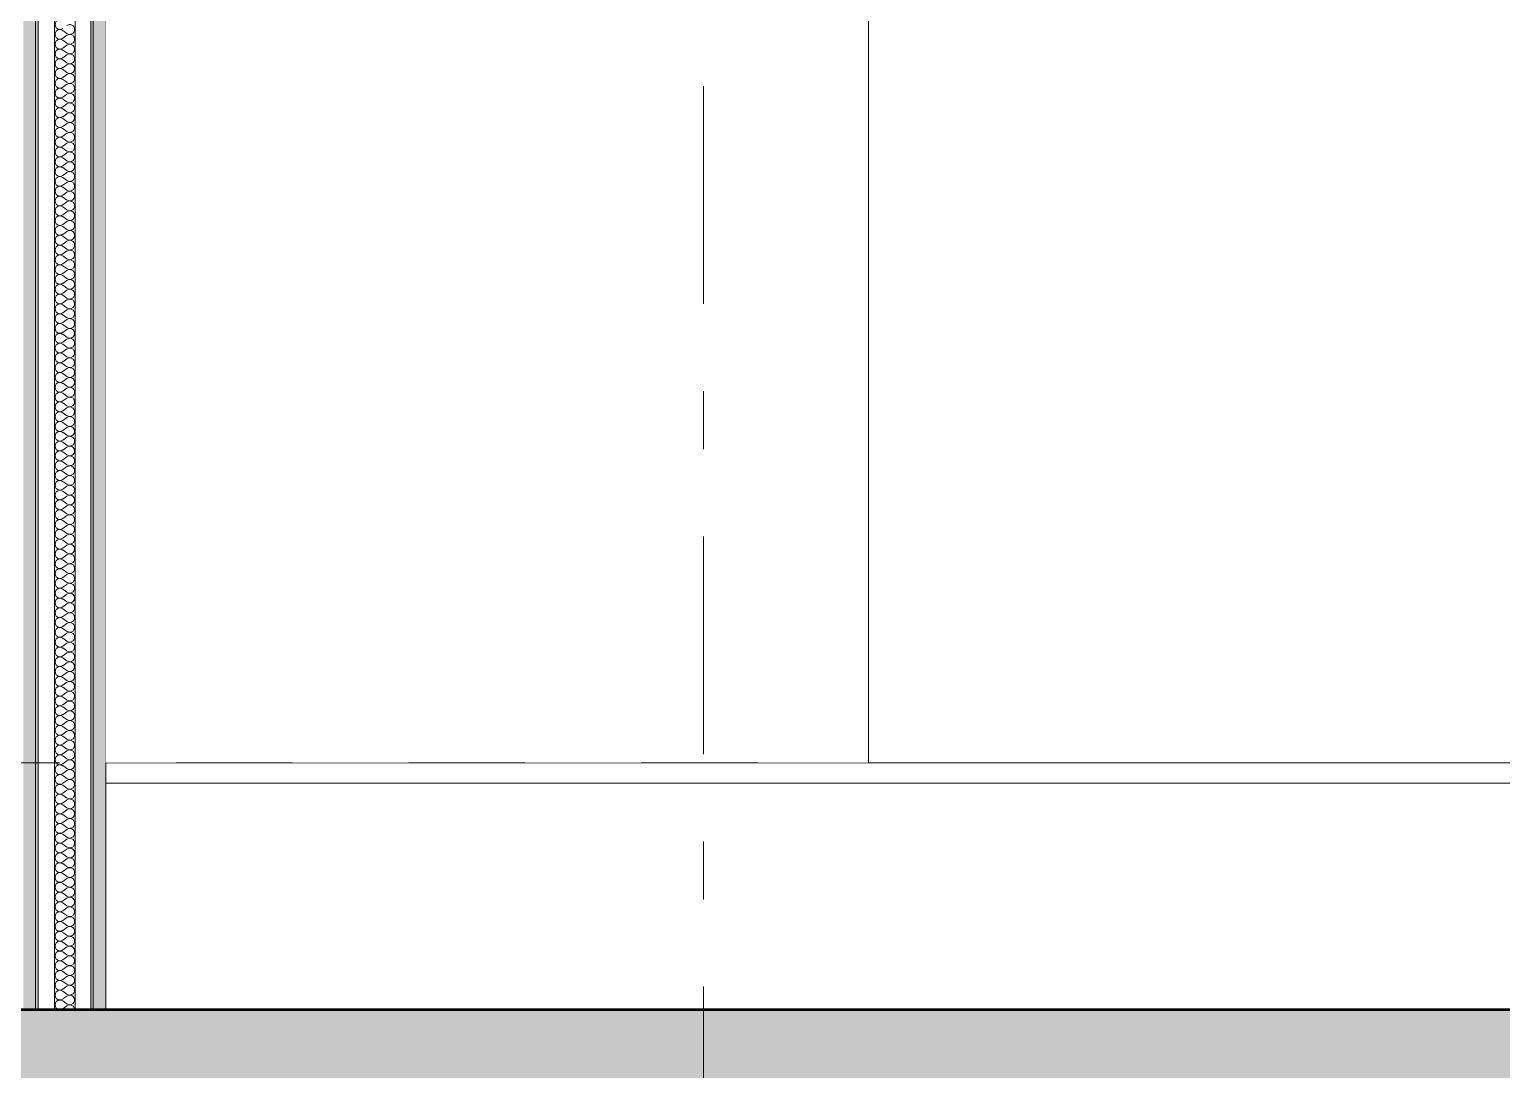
# Model space of a CAD drawing. Header units: millimetres. Extents: x -48147 to 1403542, y -455564 to 18123.
# Drawn here: x 1384228 to 1386015, y -442265 to -441002 of the extents above; entities that cross this region are included whole.
import ezdxf
from ezdxf.enums import TextEntityAlignment as Align

# ---------------------------------------------------------------- set-up
doc = ezdxf.new("R2010")
doc.units = ezdxf.units.MM
doc.header["$MEASUREMENT"] = 0
for name, pattern in [('Dashed', [2822.222233, 1411.111116, -1411.111116]), ('Double Dashed', [546.805537, 264.583325, -105.833328, 70.555556, -105.833328]), ('Wipeout_Contour', [1000, 0, -1000])]:
    doc.linetypes.add(name, pattern=pattern)
for name, color, linetype, lineweight, true_color in [('0_Pen_No__105', 7, 'Continuous', 15, 0xa6a6a6), ('A-230-M_FLOOR.IFC Import_Pen_No__109', 7, 'Continuous', 15, 0xa6a6a6), ('A-230-M_FLOOR.IFC Import_Pen_No__29', 7, 'Continuous', 50, 0x2a2a2a), ('New_A-15-MG_Structural_Grid_Phase_2_Pen_No__222', 7, 'Continuous', 13, 0x65af33), ('New_A-25-M_Wall_Int_Pen_No__107', 7, 'Continuous', 15, 0xa6a6a6)]:
    doc.layers.add(name, color=color, linetype=linetype, lineweight=lineweight, true_color=true_color)
for name, color, linetype in [('A-230-M_FLOOR.IFC Import', 7, 'Continuous'), ('New_A-15-MG_Structural_Grid_Phase_2', 7, 'Continuous'), ('New_A-20-M_Floor_Slab', 7, 'Continuous'), ('New_A-25-M_Wall_Int', 7, 'Continuous')]:
    doc.layers.add(name, color=color, linetype=linetype)
for name, color, linetype, lineweight in [('New_A-20-M_Floor_Slab_Pen_No__4', 7, 'Continuous', 20), ('New_A-25-M_Wall_Int_Pen_No__1', 7, 'Continuous', 13), ('New_A-25-M_Wall_Int_Pen_No__87', 8, 'Continuous', 20)]:
    doc.layers.add(name, color=color, linetype=linetype, lineweight=lineweight)
doc.styles.add('GENERATED_STYLE_2', font='')
doc.styles.get('GENERATED_STYLE_2').set_extended_font_data('Swis721 BT')

# ---------------------------------------------------------------- blocks, each defined once
blk = doc.blocks.new('Section Elem_8_1', base_point=(1418663.2, -449992.5))
at = {"color": 254, "linetype": 'Wipeout_Contour', "lineweight": 0, "ltscale": 5818936.177208953}
blk.add_wipeout([(1387661.3, -441892.5), (1384320.6, -441892.5), (1384320.6, -441917.5), (1387661.3, -441917.5)], dxfattribs=at).dxf.layer = 'New_A-20-M_Floor_Slab'
at = {"layer": 'New_A-20-M_Floor_Slab_Pen_No__4', "linetype": 'Continuous'}
blk.add_line((1387646.3, -441892.5), (1384320.6, -441892.5), dxfattribs=at)
at = {"color": 254, "linetype": 'Wipeout_Contour', "lineweight": 0, "ltscale": 5819118.491145418}
blk.add_wipeout([(1384320.6, -441917.5), (1384320.6, -442192.5), (1387661.3, -442192.5), (1387661.3, -441917.5)], dxfattribs=at).dxf.layer = 'New_A-20-M_Floor_Slab'
at = {"layer": 'New_A-20-M_Floor_Slab_Pen_No__4', "linetype": 'Continuous'}
blk.add_line((1387661.3, -441917.5), (1384320.6, -441917.5), dxfattribs=at)
blk = doc.blocks.new('*X149', base_point=(1418663.2, -449992.5))
at = {"layer": 'New_A-25-M_Wall_Int_Pen_No__107', "linetype": 'Continuous'}
for p, q in [((1384268.7, -441003.2), (1384273.4, -441006.8)), ((1384268.7, -441012.8), (1384273.4, -441009.2)), ((1384268.7, -441015.1), (1384273.4, -441018.7)), ((1384268.7, -441024.7), (1384273.4, -441021.1)), ((1384268.7, -441027.1), (1384273.4, -441030.6)), ((1384268.7, -441036.6), (1384273.4, -441033)), ((1384268.7, -441039), (1384273.4, -441042.5)), ((1384268.7, -441048.5), (1384273.4, -441044.9)), ((1384268.7, -441050.9), (1384273.4, -441054.4)), ((1384268.7, -441060.4), (1384273.4, -441056.8)), ((1384268.7, -441062.8), (1384273.4, -441066.3)), ((1384268.7, -441072.3), (1384273.4, -441068.7)), ((1384268.7, -441074.7), (1384273.4, -441078.2)), ((1384268.7, -441084.2), (1384273.4, -441080.6)), ((1384268.7, -441086.6), (1384273.4, -441090.1)), ((1384268.7, -441096.1), (1384273.4, -441092.5)), ((1384268.7, -441098.5), (1384273.4, -441102.1)), ((1384268.7, -441108), (1384273.4, -441104.4)), ((1384268.7, -441110.4), (1384273.4, -441114)), ((1384268.7, -441119.9), (1384273.4, -441116.3)), ((1384268.7, -441122.3), (1384273.4, -441125.9)), ((1384268.7, -441131.8), (1384273.4, -441128.2)), ((1384268.7, -441134.2), (1384273.4, -441137.8)), ((1384268.7, -441143.7), (1384273.4, -441140.1)), ((1384268.7, -441146.1), (1384273.4, -441149.7)), ((1384268.7, -441155.6), (1384273.4, -441152.1)), ((1384268.7, -441158), (1384273.4, -441161.6)), ((1384268.7, -441167.5), (1384273.4, -441164)), ((1384268.7, -441169.9), (1384273.4, -441173.5)), ((1384268.7, -441179.4), (1384273.4, -441175.9)), ((1384268.7, -441181.8), (1384273.4, -441185.4)), ((1384268.7, -441191.3), (1384273.4, -441187.8)), ((1384268.7, -441193.7), (1384273.4, -441197.3)), ((1384268.7, -441203.2), (1384273.4, -441199.7)), ((1384268.7, -441205.6), (1384273.4, -441209.2)), ((1384268.7, -441215.1), (1384273.4, -441211.6)), ((1384268.7, -441217.5), (1384273.4, -441221.1)), ((1384268.7, -441227.1), (1384273.4, -441223.5)), ((1384268.7, -441229.4), (1384273.4, -441233)), ((1384268.7, -441239), (1384273.4, -441235.4)), ((1384268.7, -441241.3), (1384273.4, -441244.9)), ((1384268.7, -441250.9), (1384273.4, -441247.3)), ((1384268.7, -441253.2), (1384273.4, -441256.8)), ((1384268.7, -441262.8), (1384273.4, -441259.2)), ((1384268.7, -441265.1), (1384273.4, -441268.7)), ((1384268.7, -441274.7), (1384273.4, -441271.1)), ((1384268.7, -441277.1), (1384273.4, -441280.6)), ((1384268.7, -441286.6), (1384273.4, -441283)), ((1384268.7, -441289), (1384273.4, -441292.5)), ((1384268.7, -441298.5), (1384273.4, -441294.9)), ((1384268.7, -441300.9), (1384273.4, -441304.4)), ((1384268.7, -441310.4), (1384273.4, -441306.8)), ((1384268.7, -441312.8), (1384273.4, -441316.3)), ((1384268.7, -441322.3), (1384273.4, -441318.7)), ((1384268.7, -441324.7), (1384273.4, -441328.2)), ((1384268.7, -441334.2), (1384273.4, -441330.6)), ((1384268.7, -441336.6), (1384273.4, -441340.1)), ((1384268.7, -441346.1), (1384273.4, -441342.5)), ((1384268.7, -441348.5), (1384273.4, -441352.1)), ((1384268.7, -441358), (1384273.4, -441354.4)), ((1384268.7, -441360.4), (1384273.4, -441364)), ((1384268.7, -441369.9), (1384273.4, -441366.3)), ((1384268.7, -441372.3), (1384273.4, -441375.9)), ((1384268.7, -441381.8), (1384273.4, -441378.2)), ((1384268.7, -441384.2), (1384273.4, -441387.8)), ((1384268.7, -441393.7), (1384273.4, -441390.1)), ((1384268.7, -441396.1), (1384273.4, -441399.7)), ((1384268.7, -441405.6), (1384273.4, -441402.1)), ((1384268.7, -441408), (1384273.4, -441411.6)), ((1384268.7, -441417.5), (1384273.4, -441414)), ((1384268.7, -441419.9), (1384273.4, -441423.5)), ((1384268.7, -441429.4), (1384273.4, -441425.9)), ((1384268.7, -441431.8), (1384273.4, -441435.4)), ((1384268.7, -441441.3), (1384273.4, -441437.8)), ((1384268.7, -441443.7), (1384273.4, -441447.3)), ((1384268.7, -441453.2), (1384273.4, -441449.7)), ((1384268.7, -441455.6), (1384273.4, -441459.2)), ((1384268.7, -441465.1), (1384273.4, -441461.6)), ((1384268.7, -441467.5), (1384273.4, -441471.1)), ((1384268.7, -441477.1), (1384273.4, -441473.5)), ((1384268.7, -441479.4), (1384273.4, -441483)), ((1384268.7, -441489), (1384273.4, -441485.4)), ((1384268.7, -441491.3), (1384273.4, -441494.9)), ((1384268.7, -441500.9), (1384273.4, -441497.3)), ((1384268.7, -441503.2), (1384273.4, -441506.8)), ((1384268.7, -441512.8), (1384273.4, -441509.2)), ((1384268.7, -441515.1), (1384273.4, -441518.7)), ((1384268.7, -441524.7), (1384273.4, -441521.1)), ((1384268.7, -441527.1), (1384273.4, -441530.6)), ((1384268.7, -441536.6), (1384273.4, -441533)), ((1384268.7, -441539), (1384273.4, -441542.5)), ((1384268.7, -441548.5), (1384273.4, -441544.9)), ((1384268.7, -441550.9), (1384273.4, -441554.4)), ((1384268.7, -441560.4), (1384273.4, -441556.8)), ((1384268.7, -441562.8), (1384273.4, -441566.3)), ((1384268.7, -441572.3), (1384273.4, -441568.7)), ((1384268.7, -441574.7), (1384273.4, -441578.2)), ((1384268.7, -441584.2), (1384273.4, -441580.6)), ((1384268.7, -441586.6), (1384273.4, -441590.1)), ((1384268.7, -441596.1), (1384273.4, -441592.5)), ((1384268.7, -441598.5), (1384273.4, -441602.1)), ((1384268.7, -441608), (1384273.4, -441604.4)), ((1384268.7, -441610.4), (1384273.4, -441614)), ((1384268.7, -441619.9), (1384273.4, -441616.3)), ((1384268.7, -441622.3), (1384273.4, -441625.9)), ((1384268.7, -441631.8), (1384273.4, -441628.2)), ((1384268.7, -441634.2), (1384273.4, -441637.8)), ((1384268.7, -441643.7), (1384273.4, -441640.1)), ((1384268.7, -441646.1), (1384273.4, -441649.7)), ((1384268.7, -441655.6), (1384273.4, -441652.1)), ((1384268.7, -441658), (1384273.4, -441661.6)), ((1384268.7, -441667.5), (1384273.4, -441664)), ((1384268.7, -441669.9), (1384273.4, -441673.5)), ((1384268.7, -441679.4), (1384273.4, -441675.9)), ((1384268.7, -441681.8), (1384273.4, -441685.4)), ((1384268.7, -441691.3), (1384273.4, -441687.8)), ((1384268.7, -441693.7), (1384273.4, -441697.3)), ((1384268.7, -441703.2), (1384273.4, -441699.7)), ((1384268.7, -441705.6), (1384273.4, -441709.2)), ((1384268.7, -441715.1), (1384273.4, -441711.6)), ((1384268.7, -441717.5), (1384273.4, -441721.1)), ((1384268.7, -441727.1), (1384273.4, -441723.5)), ((1384268.7, -441729.4), (1384273.4, -441733)), ((1384268.7, -441739), (1384273.4, -441735.4)), ((1384268.7, -441741.3), (1384273.4, -441744.9)), ((1384268.7, -441750.9), (1384273.4, -441747.3)), ((1384268.7, -441753.2), (1384273.4, -441756.8)), ((1384268.7, -441762.8), (1384273.4, -441759.2)), ((1384268.7, -441765.1), (1384273.4, -441768.7)), ((1384268.7, -441774.7), (1384273.4, -441771.1)), ((1384268.7, -441777.1), (1384273.4, -441780.6)), ((1384268.7, -441786.6), (1384273.4, -441783)), ((1384268.7, -441789), (1384273.4, -441792.5)), ((1384268.7, -441798.5), (1384273.4, -441794.9)), ((1384268.7, -441800.9), (1384273.4, -441804.4)), ((1384268.7, -441810.4), (1384273.4, -441806.8)), ((1384268.7, -441812.8), (1384273.4, -441816.3)), ((1384268.7, -441822.3), (1384273.4, -441818.7)), ((1384268.7, -441824.7), (1384273.4, -441828.2)), ((1384268.7, -441834.2), (1384273.4, -441830.6)), ((1384268.7, -441836.6), (1384273.4, -441840.1)), ((1384268.7, -441846.1), (1384273.4, -441842.5)), ((1384268.7, -441848.5), (1384273.4, -441852.1)), ((1384268.7, -441858), (1384273.4, -441854.4)), ((1384268.7, -441860.4), (1384273.4, -441864)), ((1384268.7, -441869.9), (1384273.4, -441866.3)), ((1384268.7, -441872.3), (1384273.4, -441875.9)), ((1384268.7, -441881.8), (1384273.4, -441878.2)), ((1384268.7, -441884.2), (1384273.4, -441887.8)), ((1384268.7, -441893.7), (1384273.4, -441890.1)), ((1384268.7, -441896.1), (1384273.4, -441899.7)), ((1384268.7, -441905.6), (1384273.4, -441902.1)), ((1384268.7, -441908), (1384273.4, -441911.6)), ((1384268.7, -441917.5), (1384273.4, -441914)), ((1384268.7, -441919.9), (1384273.4, -441923.5)), ((1384268.7, -441929.4), (1384273.4, -441925.9)), ((1384268.7, -441931.8), (1384273.4, -441935.4)), ((1384268.7, -441941.3), (1384273.4, -441937.8)), ((1384268.7, -441943.7), (1384273.4, -441947.3)), ((1384268.7, -441953.2), (1384273.4, -441949.7)), ((1384268.7, -441955.6), (1384273.4, -441959.2)), ((1384268.7, -441965.1), (1384273.4, -441961.6)), ((1384268.7, -441967.5), (1384273.4, -441971.1)), ((1384268.7, -441977.1), (1384273.4, -441973.5)), ((1384268.7, -441979.4), (1384273.4, -441983)), ((1384268.7, -441989), (1384273.4, -441985.4)), ((1384268.7, -441991.3), (1384273.4, -441994.9)), ((1384268.7, -442000.9), (1384273.4, -441997.3)), ((1384268.7, -442003.2), (1384273.4, -442006.8)), ((1384268.7, -442012.8), (1384273.4, -442009.2)), ((1384268.7, -442015.1), (1384273.4, -442018.7)), ((1384268.7, -442024.7), (1384273.4, -442021.1)), ((1384268.7, -442027.1), (1384273.4, -442030.6)), ((1384268.7, -442036.6), (1384273.4, -442033)), ((1384268.7, -442039), (1384273.4, -442042.5)), ((1384268.7, -442048.5), (1384273.4, -442044.9)), ((1384268.7, -442050.9), (1384273.4, -442054.4)), ((1384268.7, -442060.4), (1384273.4, -442056.8)), ((1384268.7, -442062.8), (1384273.4, -442066.3)), ((1384268.7, -442072.3), (1384273.4, -442068.7)), ((1384268.7, -442074.7), (1384273.4, -442078.2)), ((1384268.7, -442084.2), (1384273.4, -442080.6)), ((1384268.7, -442086.6), (1384273.4, -442090.1)), ((1384268.7, -442096.1), (1384273.4, -442092.5)), ((1384268.7, -442098.5), (1384273.4, -442102.1)), ((1384268.7, -442108), (1384273.4, -442104.4)), ((1384268.7, -442110.4), (1384273.4, -442114)), ((1384268.7, -442119.9), (1384273.4, -442116.3)), ((1384268.7, -442122.3), (1384273.4, -442125.9)), ((1384268.7, -442131.8), (1384273.4, -442128.2)), ((1384268.7, -442134.2), (1384273.4, -442137.8)), ((1384268.7, -442143.7), (1384273.4, -442140.1)), ((1384268.7, -442146.1), (1384273.4, -442149.7)), ((1384268.7, -442155.6), (1384273.4, -442152.1)), ((1384268.7, -442158), (1384273.4, -442161.6)), ((1384268.7, -442167.5), (1384273.4, -442164)), ((1384268.7, -442169.9), (1384273.4, -442173.5)), ((1384268.7, -442179.4), (1384273.4, -442175.9)), ((1384268.7, -442181.8), (1384273.4, -442185.4)), ((1384268.7, -442191.3), (1384273.4, -442187.8))]:
    blk.add_line(p, q, dxfattribs=at)
for centre, start, end in [((1384265.1, -440996.1), 53.1301, 306.8699), ((1384265.1, -441008), 53.1301, 306.8699), ((1384277, -441002.1), 0, 126.8699), ((1384277, -441002.1), 233.1301, 0), ((1384265.1, -441019.9), 53.1301, 306.8699), ((1384277, -441014), 0, 126.8699), ((1384277, -441014), 233.1301, 0), ((1384277, -441025.9), 0, 126.8699), ((1384265.1, -441031.8), 53.1301, 306.8699), ((1384265.1, -441043.7), 53.1301, 306.8699), ((1384277, -441025.9), 233.1301, 0), ((1384277, -441037.8), 0, 126.8699), ((1384277, -441037.8), 233.1301, 0), ((1384265.1, -441055.6), 53.1301, 306.8699), ((1384277, -441049.7), 0, 126.8699), ((1384277, -441049.7), 233.1301, 0), ((1384277, -441061.6), 0, 126.8699), ((1384265.1, -441067.5), 53.1301, 306.8699), ((1384265.1, -441079.4), 53.1301, 306.8699), ((1384277, -441061.6), 233.1301, 0), ((1384277, -441073.5), 0, 126.8699), ((1384277, -441073.5), 233.1301, 0), ((1384265.1, -441091.3), 53.1301, 306.8699), ((1384277, -441085.4), 0, 126.8699), ((1384277, -441085.4), 233.1301, 0), ((1384277, -441097.3), 0, 126.8699), ((1384265.1, -441103.2), 53.1301, 306.8699), ((1384265.1, -441115.1), 53.1301, 306.8699), ((1384277, -441097.3), 233.1301, 0), ((1384277, -441109.2), 0, 126.8699), ((1384277, -441109.2), 233.1301, 0), ((1384265.1, -441127.1), 53.1301, 306.8699), ((1384277, -441121.1), 0, 126.8699), ((1384277, -441121.1), 233.1301, 0), ((1384277, -441133), 0, 126.8699), ((1384265.1, -441139), 53.1301, 306.8699), ((1384265.1, -441150.9), 53.1301, 306.8699), ((1384277, -441133), 233.1301, 0), ((1384277, -441144.9), 0, 126.8699), ((1384277, -441144.9), 233.1301, 0), ((1384265.1, -441162.8), 53.1301, 306.8699), ((1384277, -441156.8), 0, 126.8699), ((1384277, -441156.8), 233.1301, 0), ((1384277, -441168.7), 0, 126.8699), ((1384265.1, -441174.7), 53.1301, 306.8699), ((1384265.1, -441186.6), 53.1301, 306.8699), ((1384277, -441168.7), 233.1301, 0), ((1384277, -441180.6), 0, 126.8699), ((1384277, -441180.6), 233.1301, 0), ((1384265.1, -441198.5), 53.1301, 306.8699), ((1384277, -441192.5), 0, 126.8699), ((1384277, -441192.5), 233.1301, 0), ((1384277, -441204.4), 0, 126.8699), ((1384265.1, -441210.4), 53.1301, 306.8699), ((1384265.1, -441222.3), 53.1301, 306.8699), ((1384277, -441204.4), 233.1301, 0), ((1384277, -441216.3), 0, 126.8699), ((1384277, -441216.3), 233.1301, 0), ((1384265.1, -441234.2), 53.1301, 306.8699), ((1384277, -441228.2), 0, 126.8699), ((1384277, -441228.2), 233.1301, 0), ((1384277, -441240.1), 0, 126.8699), ((1384265.1, -441246.1), 53.1301, 306.8699), ((1384265.1, -441258), 53.1301, 306.8699), ((1384277, -441240.1), 233.1301, 0), ((1384277, -441252.1), 0, 126.8699), ((1384277, -441252.1), 233.1301, 0), ((1384265.1, -441269.9), 53.1301, 306.8699), ((1384277, -441264), 0, 126.8699), ((1384277, -441264), 233.1301, 0), ((1384277, -441275.9), 0, 126.8699), ((1384265.1, -441281.8), 53.1301, 306.8699), ((1384265.1, -441293.7), 53.1301, 306.8699), ((1384277, -441275.9), 233.1301, 0), ((1384277, -441287.8), 0, 126.8699), ((1384277, -441287.8), 233.1301, 0), ((1384265.1, -441305.6), 53.1301, 306.8699), ((1384277, -441299.7), 0, 126.8699), ((1384277, -441299.7), 233.1301, 0), ((1384277, -441311.6), 0, 126.8699), ((1384265.1, -441317.5), 53.1301, 306.8699), ((1384265.1, -441329.4), 53.1301, 306.8699), ((1384277, -441311.6), 233.1301, 0), ((1384277, -441323.5), 0, 126.8699), ((1384277, -441323.5), 233.1301, 0), ((1384265.1, -441341.3), 53.1301, 306.8699), ((1384277, -441335.4), 0, 126.8699), ((1384277, -441335.4), 233.1301, 0), ((1384277, -441347.3), 0, 126.8699), ((1384265.1, -441353.2), 53.1301, 306.8699), ((1384265.1, -441365.1), 53.1301, 306.8699), ((1384277, -441347.3), 233.1301, 0), ((1384277, -441359.2), 0, 126.8699), ((1384277, -441359.2), 233.1301, 0), ((1384265.1, -441377.1), 53.1301, 306.8699), ((1384277, -441371.1), 0, 126.8699), ((1384277, -441371.1), 233.1301, 0), ((1384277, -441383), 0, 126.8699), ((1384265.1, -441389), 53.1301, 306.8699), ((1384265.1, -441400.9), 53.1301, 306.8699), ((1384277, -441383), 233.1301, 0), ((1384277, -441394.9), 0, 126.8699), ((1384277, -441394.9), 233.1301, 0), ((1384265.1, -441412.8), 53.1301, 306.8699), ((1384277, -441406.8), 0, 126.8699), ((1384277, -441406.8), 233.1301, 0), ((1384277, -441418.7), 0, 126.8699), ((1384265.1, -441424.7), 53.1301, 306.8699), ((1384265.1, -441436.6), 53.1301, 306.8699), ((1384277, -441418.7), 233.1301, 0), ((1384277, -441430.6), 0, 126.8699), ((1384277, -441430.6), 233.1301, 0), ((1384265.1, -441448.5), 53.1301, 306.8699), ((1384277, -441442.5), 0, 126.8699), ((1384277, -441442.5), 233.1301, 0), ((1384277, -441454.4), 0, 126.8699), ((1384265.1, -441460.4), 53.1301, 306.8699), ((1384265.1, -441472.3), 53.1301, 306.8699), ((1384277, -441454.4), 233.1301, 0), ((1384277, -441466.3), 0, 126.8699), ((1384277, -441466.3), 233.1301, 0), ((1384265.1, -441484.2), 53.1301, 306.8699), ((1384277, -441478.2), 0, 126.8699), ((1384277, -441478.2), 233.1301, 0), ((1384277, -441490.1), 0, 126.8699), ((1384265.1, -441496.1), 53.1301, 306.8699), ((1384265.1, -441508), 53.1301, 306.8699), ((1384277, -441490.1), 233.1301, 0), ((1384277, -441502.1), 0, 126.8699), ((1384277, -441502.1), 233.1301, 0), ((1384265.1, -441519.9), 53.1301, 306.8699), ((1384277, -441514), 0, 126.8699), ((1384277, -441514), 233.1301, 0), ((1384277, -441525.9), 0, 126.8699), ((1384265.1, -441531.8), 53.1301, 306.8699), ((1384265.1, -441543.7), 53.1301, 306.8699), ((1384277, -441525.9), 233.1301, 0), ((1384277, -441537.8), 0, 126.8699), ((1384277, -441537.8), 233.1301, 0), ((1384265.1, -441555.6), 53.1301, 306.8699), ((1384277, -441549.7), 0, 126.8699), ((1384277, -441549.7), 233.1301, 0), ((1384277, -441561.6), 0, 126.8699), ((1384265.1, -441567.5), 53.1301, 306.8699), ((1384265.1, -441579.4), 53.1301, 306.8699), ((1384277, -441561.6), 233.1301, 0), ((1384277, -441573.5), 0, 126.8699), ((1384277, -441573.5), 233.1301, 0), ((1384265.1, -441591.3), 53.1301, 306.8699), ((1384277, -441585.4), 0, 126.8699), ((1384277, -441585.4), 233.1301, 0), ((1384277, -441597.3), 0, 126.8699), ((1384265.1, -441603.2), 53.1301, 306.8699), ((1384265.1, -441615.1), 53.1301, 306.8699), ((1384277, -441597.3), 233.1301, 0), ((1384277, -441609.2), 0, 126.8699), ((1384277, -441609.2), 233.1301, 0), ((1384265.1, -441627.1), 53.1301, 306.8699), ((1384277, -441621.1), 0, 126.8699), ((1384277, -441621.1), 233.1301, 0), ((1384277, -441633), 0, 126.8699), ((1384265.1, -441639), 53.1301, 306.8699), ((1384265.1, -441650.9), 53.1301, 306.8699), ((1384277, -441633), 233.1301, 0), ((1384277, -441644.9), 0, 126.8699), ((1384277, -441644.9), 233.1301, 0), ((1384265.1, -441662.8), 53.1301, 306.8699), ((1384277, -441656.8), 0, 126.8699), ((1384277, -441656.8), 233.1301, 0), ((1384277, -441668.7), 0, 126.8699), ((1384265.1, -441674.7), 53.1301, 306.8699), ((1384265.1, -441686.6), 53.1301, 306.8699), ((1384277, -441668.7), 233.1301, 0), ((1384277, -441680.6), 0, 126.8699), ((1384277, -441680.6), 233.1301, 0), ((1384265.1, -441698.5), 53.1301, 306.8699), ((1384277, -441692.5), 0, 126.8699), ((1384277, -441692.5), 233.1301, 0), ((1384277, -441704.4), 0, 126.8699), ((1384265.1, -441710.4), 53.1301, 306.8699), ((1384265.1, -441722.3), 53.1301, 306.8699), ((1384277, -441704.4), 233.1301, 0), ((1384277, -441716.3), 0, 126.8699), ((1384277, -441716.3), 233.1301, 0), ((1384265.1, -441734.2), 53.1301, 306.8699), ((1384277, -441728.2), 0, 126.8699), ((1384277, -441728.2), 233.1301, 0), ((1384277, -441740.1), 0, 126.8699), ((1384265.1, -441746.1), 53.1301, 306.8699), ((1384265.1, -441758), 53.1301, 306.8699), ((1384277, -441740.1), 233.1301, 0), ((1384277, -441752.1), 0, 126.8699), ((1384277, -441752.1), 233.1301, 0), ((1384265.1, -441769.9), 53.1301, 306.8699), ((1384277, -441764), 0, 126.8699), ((1384277, -441764), 233.1301, 0), ((1384277, -441775.9), 0, 126.8699), ((1384265.1, -441781.8), 53.1301, 306.8699), ((1384265.1, -441793.7), 53.1301, 306.8699), ((1384277, -441775.9), 233.1301, 0), ((1384277, -441787.8), 0, 126.8699), ((1384277, -441787.8), 233.1301, 0), ((1384265.1, -441805.6), 53.1301, 306.8699), ((1384277, -441799.7), 0, 126.8699), ((1384277, -441799.7), 233.1301, 0), ((1384277, -441811.6), 0, 126.8699), ((1384265.1, -441817.5), 53.1301, 306.8699), ((1384265.1, -441829.4), 53.1301, 306.8699), ((1384277, -441811.6), 233.1301, 0), ((1384277, -441823.5), 0, 126.8699), ((1384277, -441823.5), 233.1301, 0), ((1384265.1, -441841.3), 53.1301, 306.8699), ((1384277, -441835.4), 0, 126.8699), ((1384277, -441835.4), 233.1301, 0), ((1384277, -441847.3), 0, 126.8699), ((1384265.1, -441853.2), 53.1301, 306.8699), ((1384265.1, -441865.1), 53.1301, 306.8699), ((1384277, -441847.3), 233.1301, 0), ((1384277, -441859.2), 0, 126.8699), ((1384277, -441859.2), 233.1301, 0), ((1384265.1, -441877.1), 53.1301, 306.8699), ((1384277, -441871.1), 0, 126.8699), ((1384277, -441871.1), 233.1301, 0), ((1384277, -441883), 0, 126.8699), ((1384265.1, -441889), 53.1301, 306.8699), ((1384265.1, -441900.9), 53.1301, 306.8699), ((1384277, -441883), 233.1301, 0), ((1384277, -441894.9), 0, 126.8699), ((1384277, -441894.9), 233.1301, 0), ((1384265.1, -441912.8), 53.1301, 306.8699), ((1384277, -441906.8), 0, 126.8699), ((1384277, -441906.8), 233.1301, 0), ((1384277, -441918.7), 0, 126.8699), ((1384265.1, -441924.7), 53.1301, 306.8699), ((1384265.1, -441936.6), 53.1301, 306.8699), ((1384277, -441918.7), 233.1301, 0), ((1384277, -441930.6), 0, 126.8699), ((1384277, -441930.6), 233.1301, 0), ((1384265.1, -441948.5), 53.1301, 306.8699), ((1384277, -441942.5), 0, 126.8699), ((1384277, -441942.5), 233.1301, 0), ((1384277, -441954.4), 0, 126.8699), ((1384265.1, -441960.4), 53.1301, 306.8699), ((1384265.1, -441972.3), 53.1301, 306.8699), ((1384277, -441954.4), 233.1301, 0), ((1384277, -441966.3), 0, 126.8699), ((1384277, -441966.3), 233.1301, 0), ((1384265.1, -441984.2), 53.1301, 306.8699), ((1384277, -441978.2), 0, 126.8699), ((1384277, -441978.2), 233.1301, 0), ((1384277, -441990.1), 0, 126.8699), ((1384265.1, -441996.1), 53.1301, 306.8699), ((1384265.1, -442008), 53.1301, 306.8699), ((1384277, -441990.1), 233.1301, 0), ((1384277, -442002.1), 0, 126.8699), ((1384277, -442002.1), 233.1301, 0), ((1384265.1, -442019.9), 53.1301, 306.8699), ((1384277, -442014), 0, 126.8699), ((1384277, -442014), 233.1301, 0), ((1384277, -442025.9), 0, 126.8699), ((1384265.1, -442031.8), 53.1301, 306.8699), ((1384265.1, -442043.7), 53.1301, 306.8699), ((1384277, -442025.9), 233.1301, 0), ((1384277, -442037.8), 0, 126.8699), ((1384277, -442037.8), 233.1301, 0), ((1384265.1, -442055.6), 53.1301, 306.8699), ((1384277, -442049.7), 0, 126.8699), ((1384277, -442049.7), 233.1301, 0), ((1384277, -442061.6), 0, 126.8699), ((1384265.1, -442067.5), 53.1301, 306.8699), ((1384265.1, -442079.4), 53.1301, 306.8699), ((1384277, -442061.6), 233.1301, 0), ((1384277, -442073.5), 0, 126.8699), ((1384277, -442073.5), 233.1301, 0), ((1384265.1, -442091.3), 53.1301, 306.8699), ((1384277, -442085.4), 0, 126.8699), ((1384277, -442085.4), 233.1301, 0), ((1384277, -442097.3), 0, 126.8699), ((1384265.1, -442103.2), 53.1301, 306.8699), ((1384265.1, -442115.1), 53.1301, 306.8699), ((1384277, -442097.3), 233.1301, 0), ((1384277, -442109.2), 0, 126.8699), ((1384277, -442109.2), 233.1301, 0), ((1384265.1, -442127.1), 53.1301, 306.8699), ((1384277, -442121.1), 0, 126.8699), ((1384277, -442121.1), 233.1301, 0), ((1384277, -442133), 0, 126.8699), ((1384265.1, -442139), 53.1301, 306.8699), ((1384265.1, -442150.9), 53.1301, 306.8699), ((1384277, -442133), 233.1301, 0), ((1384277, -442144.9), 0, 126.8699), ((1384277, -442144.9), 233.1301, 0), ((1384265.1, -442162.8), 53.1301, 306.8699), ((1384277, -442156.8), 0, 126.8699), ((1384277, -442156.8), 233.1301, 0), ((1384277, -442168.7), 0, 126.8699), ((1384265.1, -442174.7), 53.1301, 306.8699), ((1384265.1, -442186.6), 53.1301, 306.8699), ((1384277, -442168.7), 233.1301, 0), ((1384277, -442180.6), 0, 126.8699), ((1384277, -442180.6), 233.1301, 0), ((1384277, -442192.5), 0, 126.8699)]:
    blk.add_arc(centre, 5.95, start, end, dxfattribs=at)
blk = doc.blocks.new('Section Elem_118_1', base_point=(1418663.2, -449992.5))
at = {"layer": 'New_A-25-M_Wall_Int_Pen_No__107', "linetype": 'Continuous'}
blk.add_hatch(color=256, dxfattribs=at).paths.add_polyline_path([(1384235.6, -438292.5), (1384220.6, -438292.5), (1384220.6, -442192.5), (1384235.6, -442192.5)])
at = {"layer": 'New_A-25-M_Wall_Int_Pen_No__107', "linetype": 'Continuous', "lineweight": 0, "true_color": 0x535353}
blk.add_hatch(color=251, dxfattribs=at).paths.add_polyline_path([(1384238.6, -438292.5), (1384235.6, -438292.5), (1384235.6, -442192.5), (1384238.6, -442192.5)])
at = {"layer": 'New_A-25-M_Wall_Int_Pen_No__1', "linetype": 'Continuous'}
blk.add_line((1384320.6, -438292.5), (1384320.6, -441892.5), dxfattribs=at)
at = {"layer": 'New_A-25-M_Wall_Int_Pen_No__1', "linetype": 'Continuous', "flags": 128}
blk.add_lwpolyline([(1384320.6, -441892.5), (1384320.6, -441917.5), (1384320.6, -442192.5)], dxfattribs=at)
at = {"color": 254, "linetype": 'Wipeout_Contour', "lineweight": 0, "ltscale": 5810281.96253961}
blk.add_wipeout([(1384258.6, -438292.5), (1384238.6, -438292.5), (1384238.6, -442192.5), (1384258.6, -442192.5)], dxfattribs=at).dxf.layer = 'New_A-25-M_Wall_Int'
at = {"layer": 'New_A-25-M_Wall_Int_Pen_No__1', "linetype": 'Continuous'}
for p, q in [((1384235.6, -438292.5), (1384235.6, -442192.5)), ((1384238.6, -438292.5), (1384238.6, -442192.5))]:
    blk.add_line(p, q, dxfattribs=at)
at = {"color": 254, "linetype": 'Wipeout_Contour', "lineweight": 0, "ltscale": 5810367.729483834}
blk.add_wipeout([(1384283.6, -438292.5), (1384258.6, -438292.5), (1384258.6, -442192.5), (1384283.6, -442192.5)], dxfattribs=at).dxf.layer = 'New_A-25-M_Wall_Int'
at = {"layer": 'New_A-25-M_Wall_Int_Pen_No__1', "linetype": 'Continuous'}
blk.add_line((1384258.6, -438292.5), (1384258.6, -442192.5), dxfattribs=at)
at = {"layer": 'New_A-25-M_Wall_Int'}
blk.add_blockref('*X149', (1418663.2, -449992.5), dxfattribs=at)
at = {"color": 254, "linetype": 'Wipeout_Contour', "lineweight": 0, "ltscale": 5810451.59060231}
blk.add_wipeout([(1384302.6, -438292.5), (1384283.6, -438292.5), (1384283.6, -442192.5), (1384302.6, -442192.5)], dxfattribs=at).dxf.layer = 'New_A-25-M_Wall_Int'
at = {"layer": 'New_A-25-M_Wall_Int_Pen_No__107', "linetype": 'Continuous', "lineweight": 0, "true_color": 0x535353}
blk.add_hatch(color=251, dxfattribs=at).paths.add_polyline_path([(1384305.6, -438292.5), (1384302.6, -438292.5), (1384302.6, -442192.5), (1384305.6, -442192.5)])
at = {"layer": 'New_A-25-M_Wall_Int_Pen_No__107', "linetype": 'Continuous'}
blk.add_hatch(color=256, dxfattribs=at).paths.add_polyline_path([(1384320.6, -438292.5), (1384305.6, -438292.5), (1384305.6, -442192.5), (1384320.6, -442192.5)])
at = {"layer": 'New_A-25-M_Wall_Int_Pen_No__1', "linetype": 'Continuous'}
for p, q in [((1384283.6, -438292.5), (1384283.6, -442192.5)), ((1384302.6, -438292.5), (1384302.6, -442192.5)), ((1384305.6, -438292.5), (1384305.6, -442192.5))]:
    blk.add_line(p, q, dxfattribs=at)
blk = doc.blocks.new('Section Elem_119_1', base_point=(1418663.2, -449992.5))
at = {"color": 254, "linetype": 'Wipeout_Contour', "lineweight": 0, "ltscale": 5813782.089997219}
blk.add_wipeout([(1385246.3, -439317.5), (1384858.1, -439317.5), (1384858.1, -441892.5), (1385246.3, -441892.5)], dxfattribs=at).dxf.layer = 'New_A-25-M_Wall_Int'
at = {"layer": 'New_A-25-M_Wall_Int_Pen_No__87', "linetype": 'Continuous'}
blk.add_line((1385246.3, -439317.5), (1385246.3, -441892.5), dxfattribs=at)
blk = doc.blocks.new('Section Elem_221_1', base_point=(1418663.2, -449992.5))
at = {"color": 254, "linetype": 'Wipeout_Contour', "lineweight": 0, "ltscale": 8716722.215115327}
blk.add_wipeout([(1384320.6, -439292.5), (1384320.6, -441892.5), (1384858.1, -441892.5), (1384858.1, -439317.5), (1384322.2, -439317.5), (1384322.2, -439292.5)], dxfattribs=at).dxf.layer = 'New_A-25-M_Wall_Int'
blk = doc.blocks.new('Section Elem_438_1', base_point=(1418663.2, -449992.5))
at = {"color": 254, "linetype": 'Wipeout_Contour', "lineweight": 0, "ltscale": 5811732.559516553}
blk.add_wipeout([(1393658.2, -442342.5), (1393658.2, -442192.5), (1374305.2, -442192.5), (1374305.2, -442342.5)], dxfattribs=at).dxf.layer = 'A-230-M_FLOOR.IFC Import'
at = {"layer": 'A-230-M_FLOOR.IFC Import_Pen_No__109', "linetype": 'Continuous'}
h = blk.add_hatch(dxfattribs=at)
h.set_pattern_fill('Lightweight_Concrete_0001', color=256, style=0, pattern_type=2)
h.set_pattern_definition([(0, (1418663.25, -449992.53), (0, 389.7114), [24.375, -200.625]), (0, (1418775.75, -449797.67), (0, 389.7114), [24.375, -200.625]), (60, (1418663.25, -449992.53), (-337.5, 194.8557), [24.375, -200.625]), (60, (1418888.25, -449992.53), (-337.5, 194.8557), [24.375, -200.625]), (120, (1418687.62, -449992.53), (337.5, 194.8557), [24.375, -200.625]), (120, (1418912.62, -449992.53), (337.5, 194.8557), [24.375, -200.625]), (0, (1418663.25, -449955.03), (0, 75), [0, -75, 0, -112.5]), (45, (1418700.75, -449955.03), (-53.03301, 53.03301), [0, -56.25, 0, -93.75])])
h.paths.add_polyline_path([(1393658.2, -442342.5), (1393658.2, -442192.5), (1374305.2, -442192.5), (1374305.2, -442342.5)])
at = {"layer": 'A-230-M_FLOOR.IFC Import_Pen_No__29', "linetype": 'Continuous', "flags": 128}
blk.add_lwpolyline([(1387801.3, -442192.5), (1387661.3, -442192.5), (1384320.6, -442192.5), (1384305.6, -442192.5), (1384302.6, -442192.5), (1384283.6, -442192.5), (1384258.6, -442192.5), (1384238.6, -442192.5), (1384235.6, -442192.5), (1384220.6, -442192.5), (1374446.3, -442192.5)], dxfattribs=at)
blk = doc.blocks.new('Standard grid marker[1]_1', base_point=(1385046.3, -428587.9))
at = {"layer": 'New_A-15-MG_Structural_Grid_Phase_2_Pen_No__222', "linetype": 'Double Dashed'}
blk.add_line((1385046.3, -429587.9), (1385046.3, -452992.5), dxfattribs=at)
at = {"layer": 'New_A-15-MG_Structural_Grid_Phase_2_Pen_No__222', "style": 'GENERATED_STYLE_2'}
for tag, p in [('AC_MarkerText_1_0', (1385046.3, -428316.2)), ('AC_MarkerText_1_1', (1385046.3, -454220.8))]:
    blk.add_attdef(tag, text='', height=175, rotation=360, dxfattribs=at).set_placement(p, align=Align.MIDDLE_CENTER)
blk = doc.blocks.new('S-22 Building Section_STORY_MARKER', base_point=(1418663.2, -449992.5))
at = {"layer": '0_Pen_No__105', "linetype": 'Dashed', "ltscale": 0.1}
blk.add_line((1369166.1, -441892.5), (1399880.2, -441892.5), dxfattribs=at)

msp = doc.modelspace()

# ---------------------------------------------------------------- block references
at = {"layer": 'New_A-20-M_Floor_Slab'}
msp.add_blockref('Section Elem_8_1', (1418663.2, -449992.5), dxfattribs=at)

# ---------------------------------------------------------------- next in the draw order: block references
at = {"layer": 'New_A-25-M_Wall_Int'}
for name in ['Section Elem_118_1', 'Section Elem_119_1']:
    msp.add_blockref(name, (1418663.2, -449992.5), dxfattribs=at)

# ---------------------------------------------------------------- next in the draw order: block references
at = {"layer": 'A-230-M_FLOOR.IFC Import'}
msp.add_blockref('Section Elem_438_1', (1418663.2, -449992.5), dxfattribs=at)
at = {"layer": 'New_A-25-M_Wall_Int'}
msp.add_blockref('Section Elem_221_1', (1418663.2, -449992.5), dxfattribs=at)

# ---------------------------------------------------------------- next in the draw order: block references
at = {"layer": 'New_A-15-MG_Structural_Grid_Phase_2', "color": 8, "linetype": 'Continuous', "lineweight": 15}
msp.add_blockref('Standard grid marker[1]_1', (1385046.3, -428587.9), dxfattribs=at)

# ---------------------------------------------------------------- next in the draw order: block references
at = {"linetype": 'Continuous', "lineweight": 0}
msp.add_blockref('S-22 Building Section_STORY_MARKER', (1418663.2, -449992.5), dxfattribs=at)

doc.saveas('drawing.dxf')
